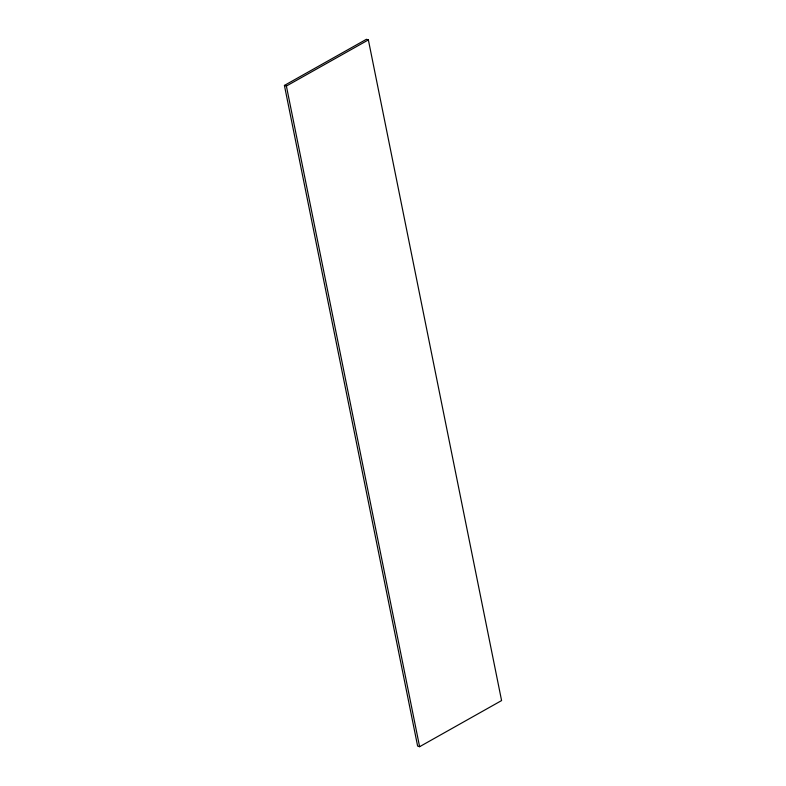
<?xml version="1.0" encoding="UTF-8"?>
<svg xmlns="http://www.w3.org/2000/svg" width="786" height="786" viewBox="0 0 786 786"><rect width="100%" height="100%" fill="white"/><g stroke="black" fill="none" stroke-linecap="round" stroke-linejoin="round"><path stroke-width="1.18" d="M284.414 85.428L366.394 39.3L368.369 39.909L501.586 700.572L419.606 746.7L417.631 746.091L284.414 85.428L286.389 86.038L368.369 39.909M286.389 86.038L419.606 746.7"/></g></svg>
